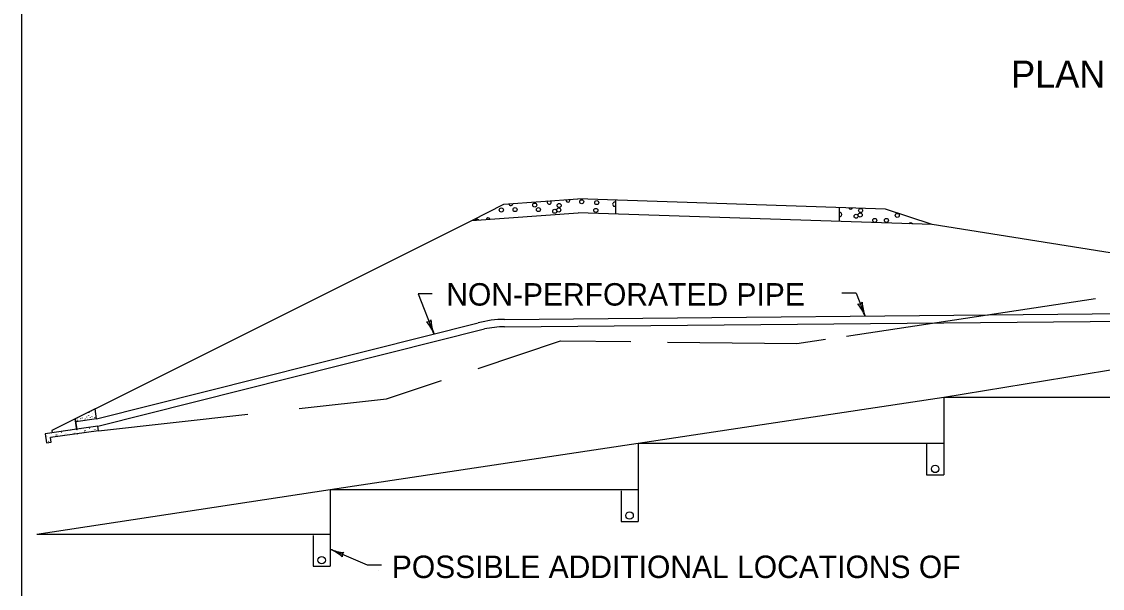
# Model space of a CAD drawing. Extents: x 997.6 to 1036.7, y 998.9 to 1022.7.
# Drawn here: x 1007 to 1016.63, y 1010.89 to 1015.94 of the extents above; entities that cross this region are included whole.
import ezdxf

# ---------------------------------------------------------------- set-up
doc = ezdxf.new("R2010")
doc.units = 0
for name, color, linetype in [('Level 1', 7, 'Continuous'), ('Level 10', 7, 'Continuous'), ('Level 11', 7, 'Continuous'), ('Level 5', 7, 'Continuous')]:
    doc.layers.add(name, color=color, linetype=linetype)

msp = doc.modelspace()

# ---------------------------------------------------------------- linework, layer by layer
at = {"layer": 'Level 1'}
for p, q in [((1011.0112, 1014.171), (1011.296, 1014.3162)), ((1011.296, 1014.3162), (1011.9577, 1014.3634)), ((1014.6988, 1014.2722), (1011.9577, 1014.3634)), ((1012.292, 1014.3523), (1012.292, 1014.2278)), ((1014.284, 1014.286), (1014.284, 1014.1615)), ((1011.0112, 1014.171), (1011.96, 1014.2388)), ((1015.114, 1014.1338), (1011.96, 1014.2388)), ((1015.114, 1014.1338), (1014.6988, 1014.2722)), ((1007.6558, 1012.4934), (1011.0112, 1014.171)), ((1016.774, 1013.8714), (1015.114, 1014.1338)), ((1010.6577, 1013.5161), (1010.5327, 1013.5161)), ((1010.5327, 1013.5161), (1010.6745, 1013.16)), ((1014.435, 1013.523), (1014.31, 1013.523)), ((1014.435, 1013.523), (1014.5162, 1013.319)), ((1014.3501, 1013.1407), (1016.5693, 1013.474)), ((1011.3024, 1013.2891), (1022.335, 1013.3919)), ((1011.303, 1013.2229), (1022.335, 1013.3258)), ((1007.6686, 1012.4044), (1011.0688, 1013.2591)), ((1007.6781, 1012.3376), (1011.1247, 1013.204)), ((1011.0668, 1012.8528), (1011.8021, 1013.0981)), ((1011.8021, 1013.0981), (1012.4293, 1013.091)), ((1012.7561, 1013.0873), (1013.9076, 1013.0742)), ((1013.9076, 1013.0742), (1014.1637, 1013.1127)), ((1017.9638, 1013.0444), (1015.2167, 1012.5926)), ((1010.2527, 1012.5812), (1010.7418, 1012.7444)), ((1009.4737, 1012.4949), (1010.2527, 1012.5812)), ((1015.2167, 1012.5926), (1012.4935, 1012.1849)), ((1017.9638, 1012.5926), (1015.2167, 1012.5926)), ((1015.2167, 1012.5926), (1015.2167, 1012.1849)), ((1007.6558, 1012.4934), (1007.2694, 1012.3002)), ((1007.5978, 1012.4585), (1007.5986, 1012.4576)), ((1007.6184, 1012.4698), (1007.6187, 1012.4713)), ((1007.6353, 1012.4534), (1007.6358, 1012.455)), ((1007.6398, 1012.4759), (1007.6406, 1012.4751)), ((1007.6686, 1012.4044), (1007.6558, 1012.4934)), ((1007.6565, 1012.4712), (1007.6568, 1012.4698)), ((1007.684, 1012.2965), (1009.0161, 1012.4441)), ((1007.4917, 1012.304), (1007.4773, 1012.4042)), ((1007.4942, 1012.3044), (1007.4797, 1012.4054)), ((1007.6686, 1012.4044), (1007.4837, 1012.3779)), ((1007.4957, 1012.4062), (1007.4961, 1012.4077)), ((1007.4989, 1012.3909), (1007.4997, 1012.39)), ((1007.5124, 1012.4201), (1007.5132, 1012.4193)), ((1007.5254, 1012.4048), (1007.5262, 1012.4039)), ((1007.5428, 1012.4093), (1007.5432, 1012.4107)), ((1007.564, 1012.4019), (1007.5648, 1012.4011)), ((1007.5797, 1012.4182), (1007.5802, 1012.4197)), ((1007.583, 1012.4029), (1007.5837, 1012.402)), ((1007.5874, 1012.4313), (1007.5882, 1012.4304)), ((1007.5965, 1012.4321), (1007.5972, 1012.4314)), ((1007.6094, 1012.4168), (1007.6102, 1012.4159)), ((1007.6269, 1012.4213), (1007.6273, 1012.4228)), ((1007.6481, 1012.4139), (1007.6488, 1012.4131)), ((1007.6638, 1012.4302), (1007.6642, 1012.4317)), ((1007.6671, 1012.4149), (1007.6671, 1012.4148)), ((1007.4907, 1012.3109), (1007.2107, 1012.2709)), ((1007.2107, 1012.2709), (1007.2225, 1012.1887)), ((1007.684, 1012.2965), (1007.2577, 1012.2356)), ((1007.2694, 1012.3002), (1007.2724, 1012.2797)), ((1007.2699, 1012.2711), (1007.2703, 1012.2726)), ((1007.306, 1012.2609), (1007.3068, 1012.2601)), ((1007.3151, 1012.2619), (1007.3159, 1012.2609)), ((1007.3455, 1012.2509), (1007.346, 1012.2524)), ((1007.3539, 1012.2832), (1007.3544, 1012.2847)), ((1007.3824, 1012.2599), (1007.3829, 1012.2614)), ((1007.3901, 1012.2729), (1007.3909, 1012.2721)), ((1007.3992, 1012.2739), (1007.3999, 1012.2729)), ((1007.4122, 1012.2584), (1007.4128, 1012.2578)), ((1007.4296, 1012.2629), (1007.4301, 1012.2644)), ((1007.4381, 1012.2952), (1007.4385, 1012.2967)), ((1007.4665, 1012.2719), (1007.467, 1012.2734)), ((1007.4742, 1012.2849), (1007.4749, 1012.2841)), ((1007.4832, 1012.2859), (1007.484, 1012.285)), ((1007.4942, 1012.3044), (1007.4917, 1012.304)), ((1007.4952, 1012.3115), (1007.4929, 1012.3133)), ((1007.6781, 1012.3376), (1007.4932, 1012.3112)), ((1007.4962, 1012.2705), (1007.4968, 1012.2699)), ((1007.5137, 1012.2749), (1007.5141, 1012.2764)), ((1007.5222, 1012.3072), (1007.5225, 1012.3087)), ((1007.5506, 1012.2839), (1007.551, 1012.2854)), ((1007.5582, 1012.2969), (1007.559, 1012.2961)), ((1007.5672, 1012.2979), (1007.5681, 1012.297)), ((1007.5803, 1012.2825), (1007.5809, 1012.2819)), ((1007.5977, 1012.2869), (1007.5982, 1012.2884)), ((1007.6062, 1012.3192), (1007.6066, 1012.3207)), ((1007.6347, 1012.2959), (1007.6351, 1012.2974)), ((1007.6422, 1012.3089), (1007.6431, 1012.3081)), ((1007.6513, 1012.3099), (1007.6522, 1012.309)), ((1007.6644, 1012.2945), (1007.665, 1012.2939)), ((1007.684, 1012.2965), (1007.6781, 1012.3376)), ((1007.6817, 1012.2989), (1007.6822, 1012.3004)), ((1007.218, 1012.2199), (1007.2183, 1012.2197)), ((1007.222, 1012.2489), (1007.2228, 1012.2481)), ((1007.2225, 1012.1887), (1007.2636, 1012.1945)), ((1007.231, 1012.2499), (1007.2318, 1012.2489)), ((1007.2407, 1012.2015), (1007.2411, 1012.203)), ((1007.2441, 1012.2344), (1007.2448, 1012.2336)), ((1007.2636, 1012.1945), (1007.2577, 1012.2356)), ((1007.2614, 1012.2389), (1007.2619, 1012.2404)), ((1007.2984, 1012.2479), (1007.2988, 1012.2494)), ((1007.3282, 1012.2464), (1007.3288, 1012.2458)), ((1012.4935, 1012.1849), (1009.7494, 1011.7695)), ((1015.2167, 1012.1849), (1012.4935, 1012.1849)), ((1012.4935, 1012.1849), (1012.4935, 1011.7695)), ((1015.0646, 1012.1773), (1015.0646, 1011.9042)), ((1015.2167, 1012.1849), (1015.2167, 1011.9042)), ((1015.0646, 1011.9042), (1015.2167, 1011.9042)), ((1009.7494, 1011.7695), (1007.1352, 1011.3727)), ((1012.4935, 1011.7695), (1009.7494, 1011.7695)), ((1009.7494, 1011.7695), (1009.7494, 1011.3727)), ((1012.4935, 1011.7695), (1012.4935, 1011.4888)), ((1012.3414, 1011.7619), (1012.3414, 1011.4888)), ((1012.3414, 1011.4888), (1012.4935, 1011.4888)), ((1009.7494, 1011.3727), (1007.1352, 1011.3727)), ((1009.5973, 1011.365), (1009.5973, 1011.0919)), ((1009.7494, 1011.3727), (1009.7494, 1011.0919)), ((1010.0831, 1011.0997), (1009.7494, 1011.2418)), ((1010.2081, 1011.0997), (1010.0831, 1011.0997)), ((1010.2081, 1011.0969), (1010.2081, 1011.0969)), ((1009.5973, 1011.0919), (1009.7494, 1011.0919)), ((1010.1804, 1011.0553), (1010.1804, 1011.0553))]:
    msp.add_line(p, q, dxfattribs=at)
for centre in [(1015.1407, 1011.9568), (1012.4175, 1011.5414), (1009.6734, 1011.1445)]:
    msp.add_circle(centre, 0.0331, dxfattribs=at)
for centre, radius, start, end in [((1014.4612, 1013.4572), 0.0313, 250.47101, 332.58771), ((1014.1529, 1013.1745), 0.3909, 21.69641, 40.3652), ((1014.8794, 1013.4636), 0.3909, 183.04357, 201.6903), ((1014.1529, 1013.1745), 0.3909, 21.68419, 21.69641), ((1010.6196, 1013.2982), 0.0313, 250.48116, 332.59785), ((1010.3113, 1013.0154), 0.3909, 21.70656, 40.37534), ((1011.0377, 1013.3046), 0.3909, 183.05372, 201.70045), ((1011.3117, 1012.2932), 0.996, 90.53532, 104.11762), ((1011.3117, 1012.2932), 0.9299, 90.53532, 101.59908), ((1010.3113, 1013.0154), 0.3909, 21.69434, 21.70656), ((1009.9026, 1011.6015), 0.3909, 246.9223, 246.93452), ((1009.9026, 1011.6015), 0.3909, 246.93452, 265.60331), ((1009.5963, 1010.8821), 0.3909, 48.28168, 66.92841), ((1009.8862, 1011.1835), 0.0313, 115.70912, 197.82581)]:
    msp.add_arc(centre, radius, start, end, dxfattribs=at)
at = {"layer": 'Level 10'}
msp.add_line((1007, 1021.5), (1007, 1000.5), dxfattribs=at)
at = {"layer": 'Level 11'}
msp.add_lwpolyline([(1007, 1000.5), (1035.5, 1000.5), (1035.5, 1021.5), (1007, 1021.5)], close=True, dxfattribs=at)
at = {"layer": 'Level 5'}
for centre in [(1011.2748, 1014.264), (1011.3973, 1014.2676), (1011.572, 1014.3075), (1011.6053, 1014.2676), (1011.7865, 1014.264), (1011.7901, 1014.3036), (1011.9908, 1014.3371), (1012.117, 1014.2601), (1012.1245, 1014.3296), (1014.4759, 1014.2592), (1011.7503, 1014.2528), (1014.436, 1014.2084), (1014.4722, 1014.2195), (1014.6022, 1014.1712), (1014.7062, 1014.1712), (1014.8027, 1014.2157)]:
    msp.add_circle(centre, 0.0181, dxfattribs=at)
for centre, start, end in [((1011.3601, 1014.3223), 188.87733, 359.29185), ((1011.702, 1014.3335), 143.7183, 44.45088), ((1011.8681, 1014.352), 167.74102, 20.42816), ((1012.2841, 1014.3148), 64.14784, 295.85216), ((1014.3877, 1014.289), 199.05595, 337.12344), ((1011.0593, 1014.1636), 40.86189, 147.30648), ((1011.156, 1014.1748), 25.38524, 162.78313), ((1014.291, 1014.2232), 247.06851, 112.93149), ((1014.9217, 1014.1304), 31.05461, 145.1156)]:
    msp.add_arc(centre, 0.0181, start, end, dxfattribs=at)

# ---------------------------------------------------------------- texts
at = {"layer": 'Level 1'}
for s, height, p in [('PLAN VIEW', 0.24, (1015.8177, 1015.355)), ('NON-PERFORATED PIPE', 0.2, (1010.7841, 1013.4121)), ('POSSIBLE ADDITIONAL LOCATIONS OF', 0.2, (1010.2988, 1010.9848))]:
    msp.add_text(s, height=height, dxfattribs=at).set_placement(p)

doc.saveas('drawing.dxf')
